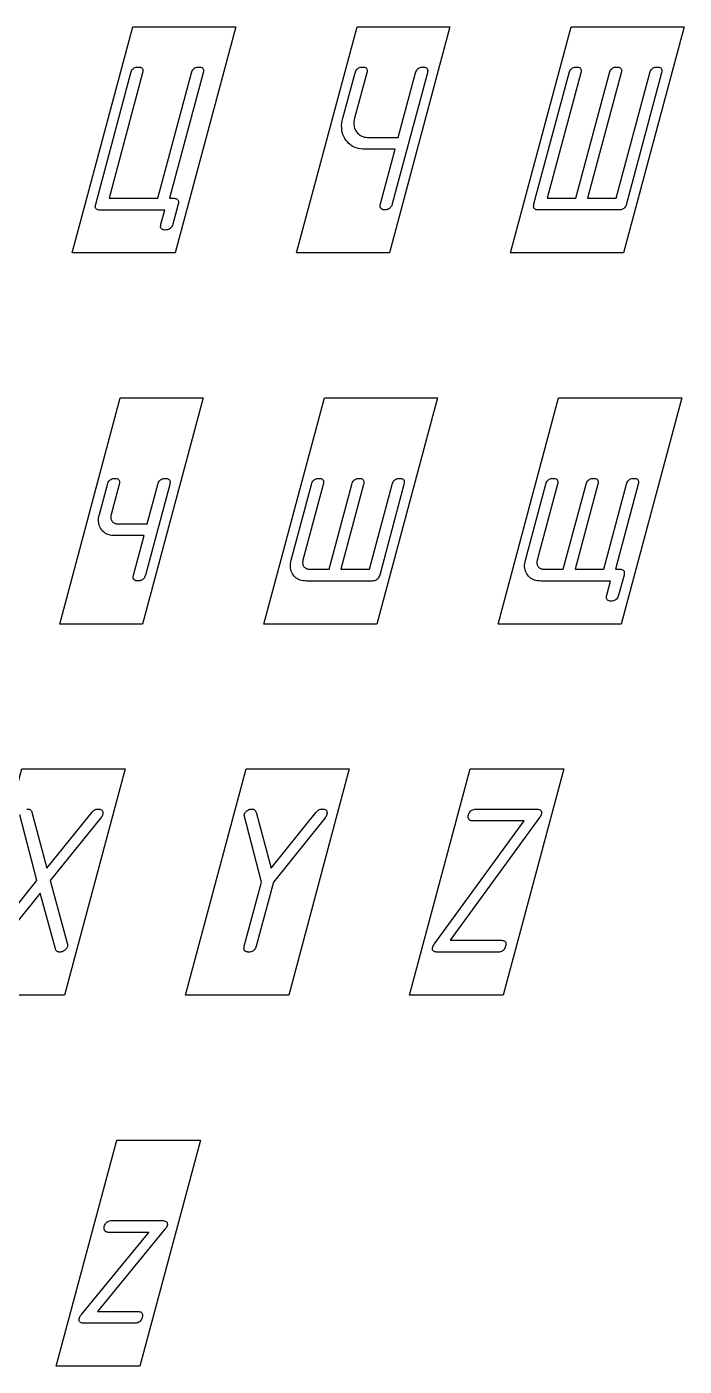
# Model space of a CAD drawing. Extents: x -1 to 349, y -110 to 9.
# Drawn here: x 240.7 to 272.7, y -56.3 to 8.9 of the extents above; entities that cross this region are included whole.
import ezdxf

# ---------------------------------------------------------------- set-up
doc = ezdxf.new("R2010")
doc.units = 0
for name, color, linetype in [('GOST_FRAME', 4, 'CONTINUOUS'), ('GOST_LAT_LOW', 6, 'CONTINUOUS'), ('GOST_LAT_UP', 5, 'CONTINUOUS'), ('GOST_LOWER', 1, 'CONTINUOUS'), ('GOST_UPPER', 7, 'CONTINUOUS')]:
    doc.layers.add(name, color=color, linetype=linetype)

msp = doc.modelspace()

# ---------------------------------------------------------------- linework, layer by layer
at = {"layer": 'GOST_FRAME'}
for points in [[(245.8837, 8.9083), (250.8953, 8.9083), (247.9478, -2.0917), (242.9362, -2.0917)], [(256.7923, 8.9083), (261.3139, 8.9083), (258.3665, -2.0917), (253.8449, -2.0917)], [(267.2109, 8.9083), (272.7126, 8.9083), (269.7651, -2.0917), (264.2635, -2.0917)], [(245.2724, -9.1448), (249.3039, -9.1448), (246.3565, -20.1448), (242.3249, -20.1448)], [(255.2009, -9.1448), (260.7026, -9.1448), (257.7552, -20.1448), (252.2535, -20.1448)], [(266.5996, -9.1448), (272.5913, -9.1448), (269.6439, -20.1448), (263.6522, -20.1448)], [(240.485, -27.198), (245.5072, -27.198), (242.5598, -38.198), (237.5375, -38.198)], [(251.3936, -27.198), (256.4136, -27.198), (253.4661, -38.198), (248.4462, -38.198)], [(262.294, -27.198), (266.8488, -27.198), (263.9013, -38.198), (259.3465, -38.198)], [(245.1013, -45.2511), (249.1661, -45.2511), (246.2186, -56.2511), (242.1538, -56.2511)]]:
    msp.add_lwpolyline(points, close=True, dxfattribs=at)
at = {"layer": 'GOST_LAT_LOW'}
msp.add_lwpolyline([(247.445, -49.5914), (244.1569, -53.5864), (246.1253, -53.5864), (246.1798, -53.5892), (246.2269, -53.5977), (246.2668, -53.6118), (246.2993, -53.6316), (246.3244, -53.657), (246.3423, -53.688), (246.3528, -53.7248), (246.356, -53.7671), (246.3518, -53.8151), (246.3404, -53.8688), (246.3226, -53.924), (246.3007, -53.9734), (246.2745, -54.017), (246.244, -54.0548), (246.2093, -54.0868), (246.1703, -54.113), (246.127, -54.1333), (246.0795, -54.1478), (246.0278, -54.1566), (245.9718, -54.1595), (243.5216, -54.1595), (243.4639, -54.1571), (243.4135, -54.1498), (243.3707, -54.1378), (243.3352, -54.1209), (243.3072, -54.0993), (243.2867, -54.0728), (243.2736, -54.0414), (243.2679, -54.0053), (243.2696, -53.9644), (243.2788, -53.9186), (243.2838, -53.9018), (243.2899, -53.8847), (243.2971, -53.8673), (243.3053, -53.8495), (243.3147, -53.8314), (243.3251, -53.813), (243.3366, -53.7942), (243.3492, -53.7751), (243.3629, -53.7556), (243.3776, -53.7359), (246.6657, -49.7409), (244.7056, -49.7409), (244.6798, -49.74), (244.6555, -49.7374), (244.6328, -49.733), (244.6116, -49.7269), (244.592, -49.7191), (244.5739, -49.7095), (244.5574, -49.6981), (244.5424, -49.685), (244.529, -49.6702), (244.5171, -49.6537), (244.5069, -49.636), (244.4983, -49.6179), (244.4914, -49.5995), (244.4862, -49.5806), (244.4827, -49.5613), (244.4809, -49.5415), (244.4808, -49.5214), (244.4823, -49.5008), (244.4856, -49.4799), (244.4905, -49.4585), (244.5082, -49.4032), (244.5302, -49.3538), (244.5564, -49.3102), (244.5869, -49.2724), (244.6216, -49.2404), (244.6606, -49.2143), (244.7038, -49.1939), (244.7513, -49.1794), (244.8031, -49.1707), (244.8591, -49.1678), (247.3093, -49.1678), (247.367, -49.1702), (247.4173, -49.1774), (247.4602, -49.1895), (247.4956, -49.2063), (247.5236, -49.228), (247.5442, -49.2545), (247.5573, -49.2858), (247.563, -49.3219), (247.5612, -49.3629), (247.5521, -49.4086), (247.5466, -49.4269), (247.5399, -49.4452), (247.5321, -49.4635), (247.5232, -49.4817), (247.513, -49.5), (247.5017, -49.5183), (247.4893, -49.5365), (247.4757, -49.5548), (247.4609, -49.5731)], close=True, dxfattribs=at)
at = {"layer": 'GOST_LAT_UP'}
for points in [[(240.7156, -29.1495), (240.7387, -29.147), (240.762, -29.1462), (240.794, -29.1477), (240.8235, -29.1522), (240.8506, -29.1596), (240.8752, -29.1701), (240.8973, -29.1836), (240.917, -29.2), (240.9342, -29.2194), (240.949, -29.2419), (240.9613, -29.2673), (240.9711, -29.2957), (241.7029, -32.0199), (243.8947, -29.2957), (243.9197, -29.2673), (243.9456, -29.2419), (243.9724, -29.2194), (244, -29.2), (244.0285, -29.1836), (244.0579, -29.1701), (244.0881, -29.1596), (244.1192, -29.1522), (244.1511, -29.1477), (244.1839, -29.1462), (244.24, -29.149), (244.2885, -29.1575), (244.3296, -29.1716), (244.3632, -29.1914), (244.3892, -29.2168), (244.4078, -29.2478), (244.4189, -29.2846), (244.4225, -29.3269), (244.4186, -29.3749), (244.4072, -29.4286), (244.4028, -29.4434), (244.3977, -29.4581), (244.3917, -29.4727), (244.3849, -29.487), (244.3774, -29.5012), (244.3691, -29.5153), (244.3599, -29.5292), (244.35, -29.5429), (244.3393, -29.5564), (244.3279, -29.5698), (241.8644, -32.6262), (242.6921, -35.6744), (242.7005, -35.7138), (242.7039, -35.7522), (242.7022, -35.7895), (242.6954, -35.8259), (242.6836, -35.8613), (242.6667, -35.8957), (242.6448, -35.9291), (242.6179, -35.9615), (242.5859, -35.9929), (242.5488, -36.0233), (242.5276, -36.039), (242.5059, -36.0532), (242.4839, -36.0656), (242.4615, -36.0764), (242.4387, -36.0855), (242.4155, -36.093), (242.392, -36.0988), (242.368, -36.103), (242.3437, -36.1055), (242.3189, -36.1063), (242.287, -36.1047), (242.2575, -36.1), (242.2305, -36.0921), (242.2061, -36.0811), (242.1842, -36.0669), (242.1647, -36.0495), (242.1478, -36.029), (242.1334, -36.0053), (242.1215, -35.9785), (242.1121, -35.9485), (241.378, -33.2326), (239.1885, -35.9485)], [(238.7553, -35.6744), (241.2165, -32.6262), (240.3873, -29.4286)]]:
    msp.add_lwpolyline(points, dxfattribs=at)
for points in [[(255.2343, -29.5781), (252.7198, -32.701), (251.8852, -35.8156), (251.8675, -35.8708), (251.8455, -35.9203), (251.8193, -35.9639), (251.7888, -36.0017), (251.7541, -36.0336), (251.7151, -36.0598), (251.6719, -36.0801), (251.6244, -36.0947), (251.5726, -36.1034), (251.5166, -36.1063), (251.4954, -36.1056), (251.4748, -36.1037), (251.4549, -36.1003), (251.4357, -36.0957), (251.4172, -36.0897), (251.3994, -36.0824), (251.3823, -36.0738), (251.3659, -36.0638), (251.3501, -36.0525), (251.3351, -36.0399), (251.3215, -36.0257), (251.3103, -36.0096), (251.3014, -35.9918), (251.2948, -35.9721), (251.2905, -35.9506), (251.2885, -35.9272), (251.2889, -35.9021), (251.2915, -35.8751), (251.2965, -35.8463), (251.3038, -35.8156), (252.1384, -32.701), (251.2937, -29.4369), (251.3012, -29.4124), (251.3103, -29.3887), (251.321, -29.3659), (251.3333, -29.3439), (251.3472, -29.3227), (251.3627, -29.3023), (251.3798, -29.2828), (251.3985, -29.2641), (251.4188, -29.2463), (251.4407, -29.2292), (251.4635, -29.2135), (251.4863, -29.1993), (251.5091, -29.1869), (251.532, -29.1761), (251.555, -29.1669), (251.578, -29.1595), (251.6011, -29.1537), (251.6242, -29.1495), (251.6474, -29.147), (251.6706, -29.1462), (251.7026, -29.1478), (251.732, -29.1525), (251.759, -29.1604), (251.7834, -29.1714), (251.8054, -29.1856), (251.8248, -29.203), (251.8418, -29.2235), (251.8562, -29.2472), (251.8681, -29.274), (251.8775, -29.304), (252.6116, -32.0199), (254.8011, -29.304), (254.8266, -29.274), (254.8529, -29.2472), (254.88, -29.2235), (254.9079, -29.203), (254.9366, -29.1856), (254.9662, -29.1714), (254.9965, -29.1604), (255.0277, -29.1525), (255.0597, -29.1478), (255.0925, -29.1462), (255.1486, -29.149), (255.1972, -29.1575), (255.2382, -29.1716), (255.2718, -29.1914), (255.2979, -29.2168), (255.3165, -29.2478), (255.3276, -29.2846), (255.3312, -29.3269), (255.3273, -29.3749), (255.3159, -29.4286), (255.3115, -29.4435), (255.3062, -29.4585), (255.3001, -29.4734), (255.2932, -29.4884), (255.2855, -29.5033), (255.2769, -29.5183), (255.2675, -29.5332), (255.2572, -29.5482), (255.2462, -29.5631)], [(265.674, -29.5615), (261.3163, -35.5332), (263.8163, -35.5332), (263.8692, -35.536), (263.915, -35.5445), (263.9536, -35.5586), (263.985, -35.5784), (264.0092, -35.6038), (264.0263, -35.6349), (264.0362, -35.6716), (264.039, -35.714), (264.0346, -35.762), (264.0231, -35.8156), (264.0055, -35.8708), (263.9837, -35.9203), (263.9579, -35.9639), (263.928, -36.0017), (263.8941, -36.0336), (263.856, -36.0598), (263.8138, -36.0801), (263.7676, -36.0947), (263.7172, -36.1034), (263.6628, -36.1063), (260.7143, -36.1063), (260.6565, -36.1039), (260.6062, -36.0967), (260.5634, -36.0846), (260.5279, -36.0678), (260.4999, -36.0461), (260.4794, -36.0196), (260.4663, -35.9883), (260.4606, -35.9522), (260.4623, -35.9112), (260.4715, -35.8654), (260.4761, -35.8503), (260.4817, -35.8349), (260.4884, -35.8191), (260.4962, -35.803), (260.5051, -35.7865), (260.5151, -35.7698), (260.5262, -35.7527), (260.5383, -35.7352), (260.5515, -35.7174), (260.5659, -35.6993), (264.9235, -29.7276), (262.4235, -29.7276), (262.3977, -29.7267), (262.3734, -29.7241), (262.3507, -29.7197), (262.3295, -29.7136), (262.3099, -29.7058), (262.2918, -29.6962), (262.2753, -29.6848), (262.2603, -29.6718), (262.2469, -29.6569), (262.235, -29.6404), (262.2248, -29.6226), (262.2163, -29.6043), (262.2095, -29.5854), (262.2045, -29.5659), (262.2012, -29.5459), (262.1996, -29.5252), (262.1998, -29.504), (262.2017, -29.4822), (262.2053, -29.4598), (262.2107, -29.4369), (262.2279, -29.3832), (262.2495, -29.3352), (262.2754, -29.2929), (262.3056, -29.2561), (262.3401, -29.2251), (262.3789, -29.1997), (262.422, -29.1799), (262.4693, -29.1658), (262.521, -29.1573), (262.577, -29.1545), (265.5255, -29.1545), (265.5817, -29.1568), (265.6307, -29.1638), (265.6724, -29.1754), (265.7069, -29.1917), (265.7342, -29.2126), (265.7543, -29.2382), (265.7671, -29.2684), (265.7727, -29.3033), (265.7711, -29.3429), (265.7622, -29.387), (265.7573, -29.4037), (265.7516, -29.4206), (265.7449, -29.4376), (265.7374, -29.4548), (265.729, -29.4722), (265.7198, -29.4897), (265.7096, -29.5074), (265.6986, -29.5252), (265.6867, -29.5433)]]:
    msp.add_lwpolyline(points, close=True, dxfattribs=at)
at = {"layer": 'GOST_LOWER'}
for points in [[(246.1262, -18.0532), (246.105, -18.0525), (246.0844, -18.0505), (246.0646, -18.0472), (246.0454, -18.0425), (246.0269, -18.0365), (246.0091, -18.0292), (245.9919, -18.0206), (245.9755, -18.0106), (245.9598, -17.9993), (245.9447, -17.9867), (245.9312, -17.9725), (245.9199, -17.9565), (245.911, -17.9386), (245.9044, -17.9189), (245.9001, -17.8974), (245.8981, -17.8741), (245.8985, -17.8489), (245.9012, -17.8219), (245.9061, -17.7931), (245.9134, -17.7625), (246.4275, -15.8439), (244.999, -15.8439), (244.9147, -15.8409), (244.8348, -15.8321), (244.7593, -15.8173), (244.688, -15.7967), (244.6211, -15.7701), (244.5585, -15.7377), (244.5002, -15.6994), (244.4462, -15.6551), (244.3965, -15.605), (244.3512, -15.549), (244.3114, -15.4887), (244.2781, -15.4256), (244.2516, -15.3598), (244.2316, -15.2912), (244.2183, -15.2199), (244.2116, -15.1458), (244.2115, -15.0691), (244.2181, -14.9895), (244.2313, -14.9073), (244.2511, -14.8223), (244.645, -13.3522), (244.6627, -13.2969), (244.6847, -13.2475), (244.7109, -13.2039), (244.7414, -13.1661), (244.7761, -13.1341), (244.8151, -13.108), (244.8583, -13.0876), (244.9058, -13.0731), (244.9576, -13.0644), (245.0136, -13.0615), (245.0665, -13.0644), (245.1121, -13.0731), (245.1506, -13.0876), (245.1819, -13.108), (245.2059, -13.1341), (245.2228, -13.1661), (245.2324, -13.2039), (245.2348, -13.2475), (245.2301, -13.2969), (245.2181, -13.3522), (244.8242, -14.8223), (244.8154, -14.8598), (244.8095, -14.8962), (244.8066, -14.9313), (244.8065, -14.9651), (244.8094, -14.9977), (244.8151, -15.0291), (244.8238, -15.0592), (244.8354, -15.088), (244.8498, -15.1157), (244.8672, -15.142), (244.8871, -15.1665), (244.9088, -15.1884), (244.9325, -15.2077), (244.9581, -15.2244), (244.9857, -15.2386), (245.0152, -15.2502), (245.0466, -15.2592), (245.08, -15.2656), (245.1153, -15.2695), (245.1525, -15.2708), (246.5811, -15.2708), (247.0952, -13.3522), (247.1129, -13.2969), (247.1348, -13.2475), (247.1611, -13.2039), (247.1915, -13.1661), (247.2263, -13.1341), (247.2653, -13.108), (247.3085, -13.0876), (247.356, -13.0731), (247.4078, -13.0644), (247.4638, -13.0615), (247.5182, -13.0644), (247.5653, -13.0731), (247.605, -13.0876), (247.6374, -13.108), (247.6623, -13.1341), (247.6799, -13.1661), (247.6901, -13.2039), (247.693, -13.2475), (247.6885, -13.2969), (247.6766, -13.3522), (246.4948, -17.7625), (246.4867, -17.79), (246.4773, -17.8163), (246.4666, -17.8412), (246.4548, -17.8648), (246.4417, -17.887), (246.4274, -17.908), (246.4119, -17.9276), (246.3952, -17.9458), (246.3772, -17.9628), (246.3581, -17.9784), (246.3379, -17.9926), (246.3171, -18.0053), (246.2957, -18.0165), (246.2735, -18.0262), (246.2506, -18.0345), (246.2271, -18.0412), (246.2029, -18.0464), (246.178, -18.0502), (246.1525, -18.0524)], [(257.5249, -18.0532), (254.3355, -18.0532), (254.2513, -18.0502), (254.1714, -18.0414), (254.0959, -18.0266), (254.0246, -18.006), (253.9577, -17.9794), (253.8951, -17.947), (253.8368, -17.9087), (253.7828, -17.8645), (253.7331, -17.8143), (253.6878, -17.7583), (253.648, -17.698), (253.6147, -17.6349), (253.5881, -17.5691), (253.5682, -17.5005), (253.5549, -17.4292), (253.5482, -17.3551), (253.5481, -17.2784), (253.5547, -17.1988), (253.5679, -17.1166), (253.5877, -17.0316), (254.5736, -13.3522), (254.5913, -13.2969), (254.6133, -13.2475), (254.6395, -13.2039), (254.6699, -13.1661), (254.7047, -13.1341), (254.7437, -13.108), (254.7869, -13.0876), (254.8344, -13.0731), (254.8862, -13.0644), (254.9422, -13.0615), (254.995, -13.0644), (255.0407, -13.0731), (255.0792, -13.0876), (255.1104, -13.108), (255.1345, -13.1341), (255.1513, -13.1661), (255.161, -13.2039), (255.1634, -13.2475), (255.1586, -13.2969), (255.1467, -13.3522), (254.1608, -17.0316), (254.152, -17.0691), (254.1461, -17.1055), (254.1432, -17.1406), (254.1431, -17.1744), (254.1459, -17.207), (254.1517, -17.2384), (254.1604, -17.2685), (254.172, -17.2973), (254.1864, -17.325), (254.2038, -17.3513), (254.2237, -17.3758), (254.2454, -17.3977), (254.2691, -17.417), (254.2947, -17.4337), (254.3223, -17.4479), (254.3518, -17.4595), (254.3832, -17.4685), (254.4166, -17.4749), (254.4519, -17.4788), (254.4891, -17.4801), (255.4276, -17.4801), (256.5337, -13.3522), (256.5514, -13.2969), (256.5734, -13.2475), (256.5996, -13.2039), (256.6301, -13.1661), (256.6648, -13.1341), (256.7038, -13.108), (256.747, -13.0876), (256.7945, -13.0731), (256.8463, -13.0644), (256.9023, -13.0615), (256.9552, -13.0644), (257.0008, -13.0731), (257.0393, -13.0876), (257.0706, -13.108), (257.0946, -13.1341), (257.1115, -13.1661), (257.1211, -13.2039), (257.1235, -13.2475), (257.1188, -13.2969), (257.1068, -13.3522), (256.0007, -17.4801), (257.3961, -17.4801), (258.5022, -13.3522), (258.5198, -13.2969), (258.5415, -13.2475), (258.5673, -13.2039), (258.5972, -13.1661), (258.6312, -13.1341), (258.6692, -13.108), (258.7114, -13.0876), (258.7577, -13.0731), (258.808, -13.0644), (258.8624, -13.0615), (258.9169, -13.0644), (258.964, -13.0731), (259.0037, -13.0876), (259.036, -13.108), (259.061, -13.1341), (259.0786, -13.1661), (259.0888, -13.2039), (259.0917, -13.2475), (259.0871, -13.2969), (259.0752, -13.3522), (257.8935, -17.7625), (257.8758, -17.8177), (257.8538, -17.8671), (257.8276, -17.9107), (257.7971, -17.9485), (257.7624, -17.9805), (257.7234, -18.0066), (257.6802, -18.027), (257.6327, -18.0415), (257.5809, -18.0502)], [(269.1593, -19.0332), (269.1049, -19.0303), (269.0578, -19.0216), (269.0181, -19.0071), (268.9857, -18.9867), (268.9608, -18.9605), (268.9432, -18.9286), (268.933, -18.8908), (268.9301, -18.8472), (268.9346, -18.7978), (268.9465, -18.7425), (269.1312, -18.0532), (265.7342, -18.0532), (265.65, -18.0502), (265.5701, -18.0414), (265.4945, -18.0266), (265.4233, -18.006), (265.3563, -17.9794), (265.2937, -17.947), (265.2354, -17.9087), (265.1815, -17.8645), (265.1318, -17.8143), (265.0865, -17.7583), (265.0466, -17.698), (265.0134, -17.6349), (264.9868, -17.5691), (264.9669, -17.5005), (264.9535, -17.4292), (264.9468, -17.3551), (264.9468, -17.2784), (264.9533, -17.1988), (264.9665, -17.1166), (264.9864, -17.0316), (265.9745, -13.3439), (265.9918, -13.2902), (266.0133, -13.2422), (266.0392, -13.1998), (266.0694, -13.1631), (266.1039, -13.1321), (266.1427, -13.1066), (266.1858, -13.0869), (266.2332, -13.0728), (266.2849, -13.0643), (266.3408, -13.0615), (266.3937, -13.0643), (266.4395, -13.0728), (266.4781, -13.0869), (266.5095, -13.1066), (266.5337, -13.1321), (266.5508, -13.1631), (266.5607, -13.1998), (266.5635, -13.2422), (266.5591, -13.2902), (266.5476, -13.3439), (265.5594, -17.0316), (265.5507, -17.0691), (265.5448, -17.1055), (265.5418, -17.1406), (265.5418, -17.1744), (265.5446, -17.207), (265.5504, -17.2384), (265.559, -17.2685), (265.5706, -17.2973), (265.5851, -17.325), (265.6025, -17.3513), (265.6223, -17.3758), (265.6441, -17.3977), (265.6678, -17.417), (265.6934, -17.4337), (265.7209, -17.4479), (265.7504, -17.4595), (265.7819, -17.4685), (265.8152, -17.4749), (265.8505, -17.4788), (265.8878, -17.4801), (266.8263, -17.4801), (267.9346, -13.3439), (267.9519, -13.2902), (267.9735, -13.2422), (267.9994, -13.1998), (268.0295, -13.1631), (268.064, -13.1321), (268.1028, -13.1066), (268.1459, -13.0869), (268.1933, -13.0728), (268.245, -13.0643), (268.301, -13.0615), (268.3539, -13.0643), (268.3996, -13.0728), (268.4382, -13.0869), (268.4696, -13.1066), (268.4939, -13.1321), (268.5109, -13.1631), (268.5209, -13.1998), (268.5236, -13.2422), (268.5193, -13.2902), (268.5077, -13.3439), (267.3994, -17.4801), (268.7948, -17.4801), (269.903, -13.3439), (269.9203, -13.2902), (269.9419, -13.2422), (269.9678, -13.1998), (269.998, -13.1631), (270.0325, -13.1321), (270.0713, -13.1066), (270.1143, -13.0869), (270.1617, -13.0728), (270.2134, -13.0643), (270.2694, -13.0615), (270.3223, -13.0643), (270.368, -13.0728), (270.4066, -13.0869), (270.438, -13.1066), (270.4623, -13.1321), (270.4794, -13.1631), (270.4893, -13.1998), (270.4921, -13.2422), (270.4877, -13.2902), (270.4761, -13.3439), (269.3678, -17.4801), (269.5755, -17.4801), (269.6284, -17.4829), (269.6741, -17.4914), (269.7127, -17.5055), (269.7441, -17.5252), (269.7684, -17.5507), (269.7855, -17.5817), (269.7954, -17.6184), (269.7982, -17.6608), (269.7938, -17.7088), (269.7822, -17.7625), (269.5196, -18.7425), (269.502, -18.7978), (269.4803, -18.8472), (269.4545, -18.8908), (269.4246, -18.9286), (269.3906, -18.9605), (269.3525, -18.9867), (269.3103, -19.0071), (269.2641, -19.0216), (269.2138, -19.0303)]]:
    msp.add_lwpolyline(points, close=True, dxfattribs=at)
at = {"layer": 'GOST_UPPER'}
for points in [[(247.455, -0.9801), (247.4021, -0.9772), (247.3564, -0.9688), (247.3178, -0.9547), (247.2864, -0.9349), (247.2621, -0.9095), (247.245, -0.8784), (247.2351, -0.8417), (247.2323, -0.7993), (247.2367, -0.7513), (247.2483, -0.6977), (247.433, -0.0083), (244.2851, -0.0083), (244.2307, -0.0054), (244.1836, 0.0033), (244.1439, 0.0179), (244.1116, 0.0382), (244.0866, 0.0644), (244.069, 0.0963), (244.0588, 0.1341), (244.0559, 0.1777), (244.0605, 0.2272), (244.0723, 0.2824), (245.7837, 6.6694), (245.801, 6.7231), (245.8226, 6.7711), (245.8485, 6.8135), (245.8787, 6.8502), (245.9132, 6.8812), (245.952, 6.9066), (245.995, 6.9264), (246.0424, 6.9405), (246.0941, 6.949), (246.1501, 6.9518), (246.203, 6.949), (246.2487, 6.9405), (246.2873, 6.9264), (246.3187, 6.9066), (246.343, 6.8812), (246.3601, 6.8502), (246.37, 6.8135), (246.3728, 6.7711), (246.3684, 6.7231), (246.3568, 6.6694), (244.7211, 0.5648), (247.0965, 0.5648), (248.7323, 6.6694), (248.7495, 6.7231), (248.7711, 6.7711), (248.797, 6.8135), (248.8272, 6.8502), (248.8617, 6.8812), (248.9005, 6.9066), (248.9436, 6.9264), (248.9909, 6.9405), (249.0426, 6.949), (249.0986, 6.9518), (249.1515, 6.949), (249.1973, 6.9405), (249.2358, 6.9264), (249.2672, 6.9066), (249.2915, 6.8812), (249.3086, 6.8502), (249.3185, 6.8135), (249.3213, 6.7711), (249.3169, 6.7231), (249.3053, 6.6694), (247.6696, 0.5648), (247.8689, 0.5648), (247.9234, 0.562), (247.9706, 0.5535), (248.0104, 0.5394), (248.0429, 0.5196), (248.068, 0.4942), (248.0859, 0.4631), (248.0964, 0.4264), (248.0996, 0.3841), (248.0954, 0.336), (248.084, 0.2824), (247.8214, -0.6977), (247.8041, -0.7513), (247.7825, -0.7993), (247.7566, -0.8417), (247.7264, -0.8784), (247.6919, -0.9095), (247.6532, -0.9349), (247.6101, -0.9547), (247.5627, -0.9688), (247.511, -0.9772)], [(258.1445, 0), (258.1233, 0.0007), (258.1027, 0.0027), (258.0828, 0.006), (258.0636, 0.0106), (258.0451, 0.0166), (258.0273, 0.0239), (258.0102, 0.0326), (257.9938, 0.0425), (257.978, 0.0538), (257.963, 0.0664), (257.9494, 0.0806), (257.9382, 0.0967), (257.9293, 0.1145), (257.9227, 0.1342), (257.9184, 0.1557), (257.9164, 0.1791), (257.9168, 0.2042), (257.9194, 0.2312), (257.9244, 0.26), (257.9317, 0.2907), (258.6439, 2.9485), (257.207, 2.9485), (257.0838, 2.9529), (256.9669, 2.9661), (256.8561, 2.9881), (256.7514, 3.0189), (256.653, 3.0586), (256.5608, 3.107), (256.4747, 3.1642), (256.3948, 3.2302), (256.3211, 3.3051), (256.2535, 3.3887), (256.194, 3.4787), (256.1443, 3.5724), (256.1044, 3.67), (256.0743, 3.7714), (256.0541, 3.8767), (256.0437, 3.9857), (256.0431, 4.0986), (256.0524, 4.2153), (256.0715, 4.3358), (256.1004, 4.4601), (256.6924, 6.6694), (256.7097, 6.7231), (256.7313, 6.7711), (256.7571, 6.8135), (256.7873, 6.8502), (256.8218, 6.8812), (256.8606, 6.9066), (256.9037, 6.9264), (256.9511, 6.9405), (257.0028, 6.949), (257.0587, 6.9518), (257.1116, 6.949), (257.1574, 6.9405), (257.196, 6.9264), (257.2274, 6.9066), (257.2516, 6.8812), (257.2687, 6.8502), (257.2786, 6.8135), (257.2814, 6.7711), (257.277, 6.7231), (257.2655, 6.6694), (256.6735, 4.4601), (256.6552, 4.3817), (256.6431, 4.3058), (256.6372, 4.2325), (256.6374, 4.1618), (256.6438, 4.0936), (256.6564, 4.0281), (256.6751, 3.9651), (256.7001, 3.9047), (256.7312, 3.8468), (256.7684, 3.7915), (256.8107, 3.7402), (256.8567, 3.6944), (256.9065, 3.6539), (256.96, 3.6188), (257.0173, 3.5891), (257.0784, 3.5648), (257.1433, 3.5459), (257.212, 3.5324), (257.2844, 3.5243), (257.3606, 3.5216), (258.7974, 3.5216), (259.6409, 6.6694), (259.6582, 6.7231), (259.6798, 6.7711), (259.7056, 6.8135), (259.7358, 6.8502), (259.7703, 6.8812), (259.8091, 6.9066), (259.8522, 6.9264), (259.8996, 6.9405), (259.9513, 6.949), (260.0073, 6.9518), (260.0602, 6.949), (260.1059, 6.9405), (260.1445, 6.9264), (260.1759, 6.9066), (260.2001, 6.8812), (260.2172, 6.8502), (260.2272, 6.8135), (260.2299, 6.7711), (260.2255, 6.7231), (260.214, 6.6694), (258.5048, 0.2907), (258.4966, 0.2631), (258.4872, 0.2369), (258.4766, 0.212), (258.4648, 0.1884), (258.4517, 0.1661), (258.4374, 0.1452), (258.4219, 0.1256), (258.4052, 0.1073), (258.3872, 0.0904), (258.368, 0.0748), (258.348, 0.0605), (258.3274, 0.0478), (258.3064, 0.0366), (258.2848, 0.0269), (258.2627, 0.0187), (258.2401, 0.012), (258.217, 0.0067), (258.1933, 0.003), (258.1692, 0.0007)], [(269.5349, 0), (265.6146, 0), (265.5602, 0.0029), (265.5131, 0.0116), (265.4734, 0.0262), (265.441, 0.0465), (265.4161, 0.0727), (265.3985, 0.1047), (265.3883, 0.1424), (265.3854, 0.186), (265.3899, 0.2355), (265.4018, 0.2907), (267.111, 6.6694), (267.1283, 6.7231), (267.1499, 6.7711), (267.1757, 6.8135), (267.2059, 6.8502), (267.2404, 6.8812), (267.2792, 6.9066), (267.3223, 6.9264), (267.3697, 6.9405), (267.4214, 6.949), (267.4774, 6.9518), (267.5303, 6.949), (267.576, 6.9405), (267.6146, 6.9264), (267.646, 6.9066), (267.6702, 6.8812), (267.6873, 6.8502), (267.6973, 6.8135), (267.7, 6.7711), (267.6956, 6.7231), (267.6841, 6.6694), (266.0506, 0.5731), (267.4376, 0.5731), (269.0711, 6.6694), (269.0883, 6.7231), (269.1097, 6.7711), (269.1351, 6.8135), (269.1647, 6.8502), (269.1985, 6.8812), (269.2363, 6.9066), (269.2784, 6.9264), (269.3245, 6.9405), (269.3748, 6.949), (269.4292, 6.9518), (269.4837, 6.949), (269.5308, 6.9405), (269.5706, 6.9264), (269.6031, 6.9066), (269.6283, 6.8812), (269.6461, 6.8502), (269.6566, 6.8135), (269.6598, 6.7711), (269.6557, 6.7231), (269.6442, 6.6694), (268.0107, 0.5731), (269.4061, 0.5731), (271.0396, 6.6694), (271.0568, 6.7231), (271.0781, 6.7711), (271.1036, 6.8135), (271.1332, 6.8502), (271.1669, 6.8812), (271.2048, 6.9066), (271.2468, 6.9264), (271.2929, 6.9405), (271.3432, 6.949), (271.3976, 6.9518), (271.4521, 6.949), (271.4992, 6.9405), (271.5391, 6.9264), (271.5716, 6.9066), (271.5967, 6.8812), (271.6146, 6.8502), (271.6251, 6.8135), (271.6283, 6.7711), (271.6241, 6.7231), (271.6127, 6.6694), (269.9035, 0.2907), (269.8858, 0.2355), (269.8638, 0.186), (269.8376, 0.1424), (269.8071, 0.1047), (269.7724, 0.0727), (269.7334, 0.0465), (269.6901, 0.0262), (269.6427, 0.0116), (269.5909, 0.0029)]]:
    msp.add_lwpolyline(points, close=True, dxfattribs=at)

doc.saveas('drawing.dxf')
